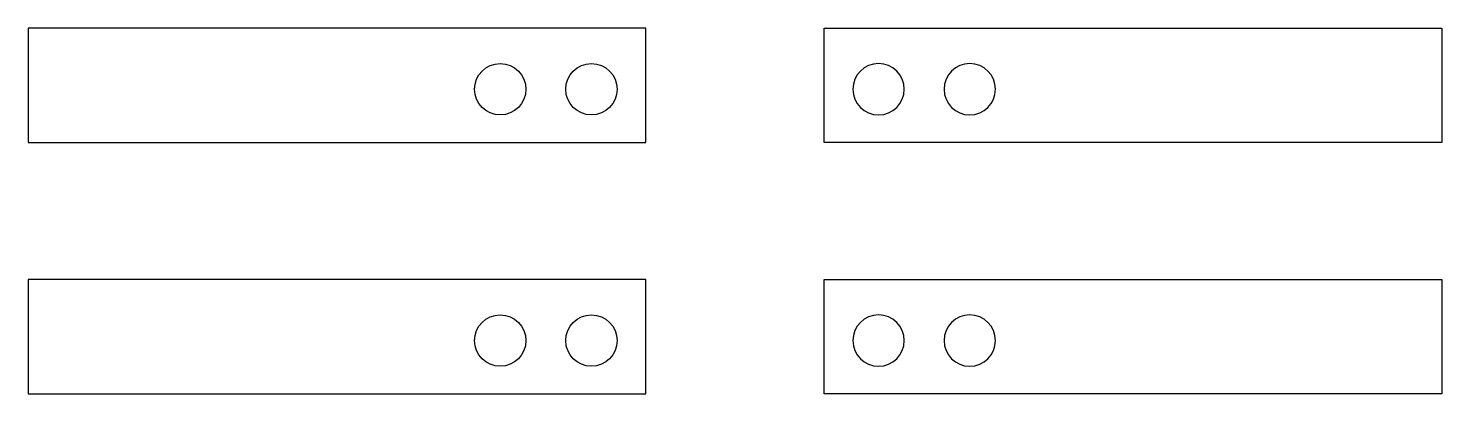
# Model space of a CAD drawing. Header units: millimetres. Extents: x -146 to -43, y -72 to -45.
import ezdxf

# ---------------------------------------------------------------- set-up
doc = ezdxf.new("R2010")
doc.units = ezdxf.units.MM
doc.layers.add('Default', color=18, linetype='Continuous', true_color=0x000000)

msp = doc.modelspace()

# ---------------------------------------------------------------- linework, layer by layer
at = {"layer": 'Default'}
for points in [[(-100.81, -45.35), (-145.98, -45.35), (-145.98, -53.7), (-100.81, -53.7)], [(-87.76, -45.35), (-42.58, -45.35), (-42.58, -53.7), (-87.76, -53.7)], [(-100.81, -63.73), (-145.98, -63.73), (-145.98, -72.09), (-100.81, -72.09)], [(-87.76, -63.73), (-42.58, -63.73), (-42.58, -72.09), (-87.76, -72.09)]]:
    msp.add_lwpolyline(points, close=True, dxfattribs=at)
for centre in [(-111.45, -49.81), (-104.78, -49.81), (-111.45, -68.2), (-104.78, -68.2)]:
    msp.add_circle(centre, 1.88, dxfattribs=at)
at = {"layer": 'Default', "extrusion": (0, 0, -1)}
for centre in [(83.78, -49.81), (77.11, -49.81), (83.78, -68.2), (77.11, -68.2)]:
    msp.add_circle(centre, 1.88, dxfattribs=at)

doc.saveas('drawing.dxf')
